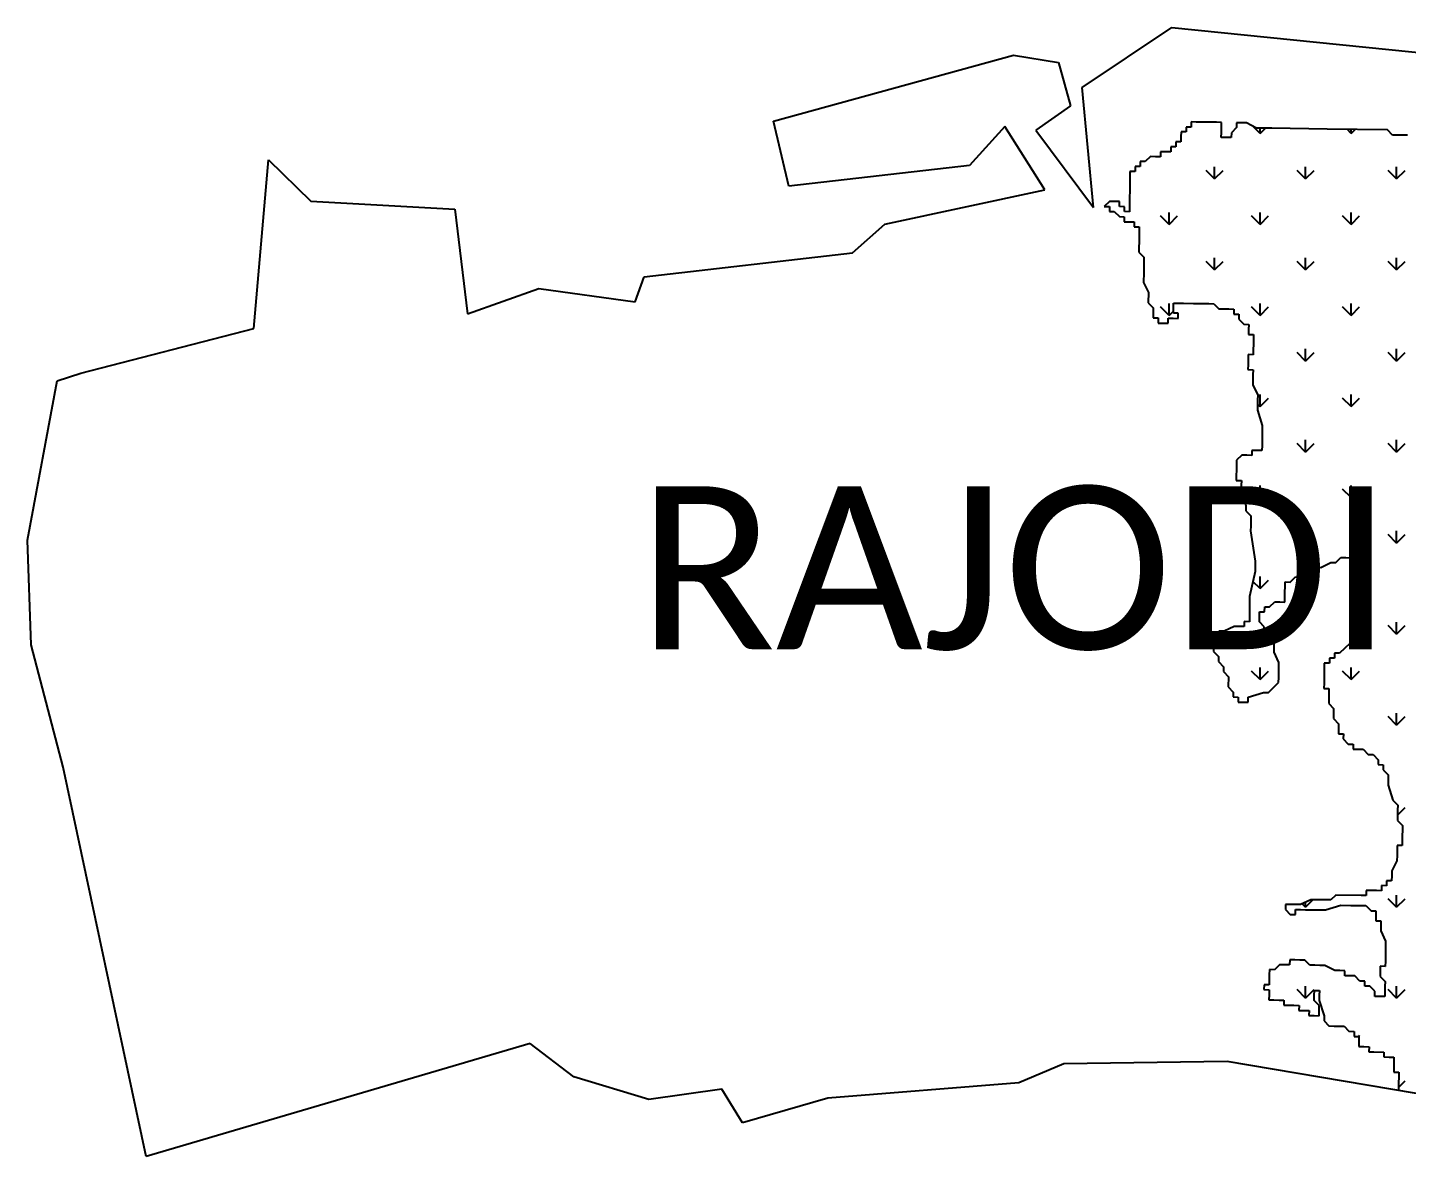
# Model space of a CAD drawing. Header units: metres. Extents: x 264592 to 266705, y 2149023 to 2150025.
# Drawn here: x 264592 to 265680, y 2149102 to 2149993 of the extents above; entities that cross this region are included whole.
import ezdxf

# ---------------------------------------------------------------- set-up
doc = ezdxf.new("R2010")
doc.units = ezdxf.units.M
for name, color, linetype in [('MANGROOVES', 112, 'Continuous'), ('village', 3, 'Continuous'), ('VILLAGE NAME', 250, 'Continuous')]:
    doc.layers.add(name, color=color, linetype=linetype)
doc.styles.add('MtXpl_Calibri', font='calibri.ttf')

msp = doc.modelspace()

# ---------------------------------------------------------------- linework, layer by layer
at = {"layer": 'MANGROOVES'}
for p, q in [((265513.8, 2149918.2), (265509.8, 2149918.3)), ((265509.8, 2149918.3), (265509.8, 2149914.3)), ((265517.8, 2149918.1), (265513.8, 2149918.2)), ((265521.7, 2149918.1), (265517.8, 2149918.1)), ((265525.7, 2149918), (265521.7, 2149918.1)), ((265529.7, 2149918), (265525.7, 2149918)), ((265533.7, 2149917.9), (265529.7, 2149918)), ((265533.6, 2149913.9), (265533.7, 2149917.9)), ((265545.6, 2149917.7), (265545.5, 2149913.8)), ((265549.6, 2149917.7), (265545.6, 2149917.7)), ((265553.5, 2149917.6), (265549.6, 2149917.7)), ((265561.4, 2149913.5), (265553.5, 2149917.6)), ((265501.7, 2149906.5), (265501.6, 2149902.5)), ((265501.8, 2149910.4), (265501.7, 2149906.5)), ((265505.7, 2149910.4), (265501.8, 2149910.4)), ((265505.8, 2149914.3), (265505.7, 2149910.4)), ((265509.8, 2149914.3), (265505.8, 2149914.3)), ((265533.5, 2149906), (265533.6, 2149910)), ((265537.5, 2149905.9), (265533.5, 2149906)), ((265533.6, 2149910), (265533.6, 2149913.9)), ((265541.4, 2149905.9), (265537.5, 2149905.9)), ((265541.5, 2149909.8), (265541.4, 2149905.9)), ((265545.5, 2149913.8), (265541.5, 2149909.8)), ((265565.4, 2149913.5), (265561.4, 2149913.5)), ((265569.4, 2149913.4), (265565.4, 2149913.5)), ((265573.4, 2149913.3), (265569.4, 2149913.4)), ((265617.1, 2149912.7), (265573.4, 2149913.3)), ((265664.8, 2149912), (265617.1, 2149912.7)), ((265668.7, 2149907.9), (265664.8, 2149912)), ((265672.7, 2149907.9), (265668.7, 2149907.9)), ((265676.6, 2149907.8), (265672.7, 2149907.9)), ((265680.6, 2149907.8), (265676.6, 2149907.8)), ((265497.6, 2149898.6), (265493.6, 2149898.6)), ((265493.6, 2149898.6), (265493.6, 2149894.6)), ((265497.7, 2149902.5), (265497.6, 2149898.6)), ((265501.6, 2149902.5), (265497.7, 2149902.5)), ((265469.6, 2149887), (265469.5, 2149883.1)), ((265473.6, 2149887), (265469.6, 2149887)), ((265477.6, 2149890.9), (265473.6, 2149887)), ((265481.6, 2149890.8), (265477.6, 2149890.9)), ((265485.6, 2149890.8), (265481.6, 2149890.8)), ((265489.6, 2149894.7), (265485.6, 2149894.8)), ((265485.6, 2149894.8), (265485.6, 2149890.8)), ((265493.6, 2149894.6), (265489.6, 2149894.7)), ((265461.5, 2149875.2), (265461.4, 2149871.3)), ((265465.5, 2149879.2), (265461.5, 2149879.2)), ((265461.5, 2149879.2), (265461.5, 2149875.2)), ((265465.6, 2149883.1), (265465.5, 2149879.2)), ((265469.5, 2149883.1), (265465.6, 2149883.1)), ((265461.3, 2149863.3), (265461.2, 2149859.3)), ((265461.4, 2149867.3), (265461.3, 2149863.3)), ((265461.4, 2149871.3), (265461.4, 2149867.3)), ((265445.3, 2149855.6), (265441.2, 2149851.7)), ((265441.2, 2149851.7), (265445.2, 2149851.6)), ((265445.2, 2149851.6), (265445.2, 2149847.6)), ((265449.3, 2149855.5), (265445.3, 2149855.6)), ((265453.2, 2149855.5), (265449.3, 2149855.5)), ((265453.2, 2149851.5), (265453.2, 2149855.5)), ((265457.1, 2149851.4), (265453.2, 2149851.5)), ((265461.2, 2149855.4), (265461.1, 2149851.4)), ((265461.2, 2149859.3), (265461.2, 2149855.4)), ((265445.2, 2149847.6), (265449.1, 2149847.6)), ((265449.1, 2149847.6), (265453.1, 2149843.6)), ((265453.1, 2149843.6), (265457, 2149843.5)), ((265457, 2149843.5), (265457, 2149839.5)), ((265457.1, 2149847.5), (265457.1, 2149851.4)), ((265461.1, 2149847.4), (265457.1, 2149847.5)), ((265461.1, 2149851.4), (265461.1, 2149847.4)), ((265457, 2149839.5), (265460.9, 2149839.5)), ((265460.9, 2149839.5), (265464.9, 2149839.4)), ((265464.9, 2149839.4), (265464.9, 2149835.4)), ((265464.9, 2149835.4), (265468.8, 2149835.4)), ((265468.8, 2149831.4), (265468.7, 2149823.4)), ((265468.8, 2149835.4), (265468.8, 2149831.4)), ((265468.6, 2149819.5), (265468.5, 2149815.5)), ((265468.7, 2149823.4), (265468.6, 2149819.5)), ((265468.5, 2149815.5), (265472.5, 2149811.5)), ((265472.5, 2149811.5), (265472.3, 2149799.5)), ((265472.3, 2149799.5), (265472.2, 2149791.6)), ((265472.2, 2149791.6), (265476, 2149783.6)), ((265476, 2149783.6), (265475.9, 2149775.6)), ((265475.9, 2149775.6), (265479.8, 2149771.6)), ((265495.7, 2149771.3), (265495.8, 2149775.3)), ((265495.8, 2149775.3), (265499.7, 2149775.3)), ((265479.8, 2149767.6), (265479.7, 2149763.6)), ((265479.8, 2149771.6), (265479.8, 2149767.6)), ((265495.7, 2149767.4), (265495.7, 2149771.3)), ((265499.6, 2149767.3), (265495.7, 2149767.4)), ((265499.6, 2149763.3), (265499.6, 2149767.3)), ((265499.7, 2149775.3), (265503.7, 2149775.2)), ((265503.7, 2149775.2), (265511.7, 2149775.1)), ((265511.7, 2149775.1), (265515.6, 2149775)), ((265515.6, 2149775), (265519.6, 2149775)), ((265519.6, 2149775), (265523.6, 2149774.9)), ((265523.6, 2149774.9), (265527.6, 2149774.8)), ((265527.6, 2149774.8), (265531.5, 2149770.8)), ((265531.5, 2149770.8), (265535.5, 2149770.8)), ((265535.5, 2149770.8), (265539.4, 2149770.7)), ((265539.4, 2149770.7), (265543.4, 2149770.6)), ((265543.4, 2149770.6), (265543.4, 2149766.7)), ((265543.4, 2149766.7), (265547.3, 2149766.6)), ((265547.3, 2149766.6), (265547.3, 2149762.6)), ((265479.7, 2149763.6), (265483.7, 2149763.6)), ((265483.7, 2149763.6), (265483.6, 2149759.6)), ((265483.6, 2149759.6), (265487.6, 2149759.5)), ((265487.6, 2149759.5), (265491.6, 2149759.5)), ((265491.6, 2149759.5), (265491.6, 2149763.4)), ((265491.6, 2149763.4), (265495.6, 2149763.4)), ((265495.6, 2149763.4), (265499.6, 2149763.3)), ((265547.3, 2149762.6), (265551.2, 2149758.6)), ((265551.2, 2149758.6), (265555.2, 2149758.5)), ((265555.1, 2149754.6), (265555, 2149750.6)), ((265555.2, 2149758.5), (265555.1, 2149754.6)), ((265555, 2149750.6), (265559, 2149750.5)), ((265559, 2149746.5), (265558.9, 2149742.6)), ((265559, 2149750.5), (265559, 2149746.5)), ((265554.8, 2149734.7), (265554.7, 2149730.7)), ((265558.8, 2149734.6), (265554.8, 2149734.7)), ((265558.9, 2149742.6), (265558.8, 2149738.6)), ((265558.8, 2149738.6), (265558.8, 2149734.6)), ((265554.7, 2149726.7), (265554.6, 2149722.8)), ((265554.6, 2149722.8), (265558.6, 2149722.7)), ((265554.7, 2149730.7), (265554.7, 2149726.7)), ((265558.6, 2149722.7), (265558.5, 2149718.7)), ((265558.5, 2149714.7), (265558.4, 2149710.8)), ((265558.4, 2149710.8), (265562.3, 2149702.8)), ((265558.5, 2149718.7), (265558.5, 2149714.7)), ((265562.3, 2149702.8), (265562.2, 2149698.8)), ((265562.2, 2149694.8), (265562.1, 2149690.8)), ((265562.1, 2149690.8), (265565.9, 2149678.8)), ((265562.2, 2149698.8), (265562.2, 2149694.8)), ((265565.9, 2149678.8), (265565.8, 2149670.9)), ((265565.8, 2149670.9), (265565.7, 2149666.9)), ((265565.7, 2149666.9), (265565.7, 2149662.9)), ((265557.7, 2149659.1), (265557.6, 2149655.1)), ((265561.6, 2149659), (265557.7, 2149659.1)), ((265565.6, 2149659), (265561.6, 2149659)), ((265565.7, 2149662.9), (265565.6, 2149659)), ((265545.6, 2149647.3), (265545.5, 2149643.4)), ((265549.7, 2149655.2), (265545.6, 2149651.3)), ((265545.6, 2149651.3), (265545.6, 2149647.3)), ((265553.6, 2149655.2), (265549.7, 2149655.2)), ((265557.6, 2149655.1), (265553.6, 2149655.2)), ((265545.5, 2149643.4), (265545.4, 2149639.4)), ((265545.4, 2149639.4), (265545.4, 2149635.4)), ((265545.4, 2149635.4), (265549.4, 2149635.3)), ((265549.4, 2149635.3), (265549.3, 2149631.4)), ((265549.3, 2149631.4), (265553, 2149615.4)), ((265553, 2149615.4), (265553, 2149611.4)), ((265553, 2149611.4), (265556.9, 2149607.4)), ((265556.9, 2149607.4), (265556.8, 2149603.4)), ((265556.8, 2149603.4), (265556.8, 2149599.4)), ((265556.8, 2149599.4), (265556.7, 2149595.5)), ((265556.7, 2149595.5), (265560.3, 2149571.6)), ((265560.3, 2149571.6), (265560.3, 2149567.6)), ((265612, 2149566.8), (265620, 2149570.7)), ((265620, 2149570.7), (265623.9, 2149570.6)), ((265623.9, 2149570.6), (265628, 2149574.5)), ((265628, 2149574.5), (265631.9, 2149574.5)), ((265631.9, 2149574.5), (265635.9, 2149574.4)), ((265635.9, 2149570.4), (265635.8, 2149566.5)), ((265635.9, 2149574.4), (265635.9, 2149570.4)), ((265560.2, 2149563.6), (265555.9, 2149543.8)), ((265560.3, 2149567.6), (265560.2, 2149563.6)), ((265587.9, 2149555.2), (265592, 2149559.2)), ((265592, 2149559.2), (265595.9, 2149559.1)), ((265595.9, 2149559.1), (265599.9, 2149559)), ((265599.9, 2149559), (265600, 2149563)), ((265600, 2149563), (265603.9, 2149563)), ((265603.9, 2149563), (265604, 2149566.9)), ((265604, 2149566.9), (265608, 2149566.9)), ((265608, 2149566.9), (265612, 2149566.8)), ((265635.7, 2149558.5), (265635.6, 2149554.5)), ((265635.8, 2149566.5), (265635.7, 2149562.5)), ((265635.7, 2149562.5), (265635.7, 2149558.5)), ((265583.8, 2149547.4), (265583.9, 2149551.3)), ((265583.8, 2149543.4), (265583.8, 2149547.4)), ((265583.9, 2149551.3), (265584, 2149555.3)), ((265584, 2149555.3), (265587.9, 2149555.2)), ((265635.6, 2149550.6), (265635.5, 2149546.6)), ((265635.6, 2149554.5), (265635.6, 2149550.6)), ((265555.9, 2149539.8), (265555.8, 2149531.9)), ((265555.9, 2149543.8), (265555.9, 2149539.8)), ((265571.7, 2149535.6), (265575.8, 2149539.5)), ((265575.8, 2149539.5), (265579.7, 2149539.5)), ((265579.7, 2149539.5), (265583.7, 2149539.4)), ((265583.7, 2149539.4), (265583.8, 2149543.4)), ((265635.5, 2149546.6), (265635.4, 2149542.6)), ((265635.4, 2149542.6), (265639.2, 2149530.6)), ((265555.8, 2149531.9), (265555.7, 2149527.9)), ((265555.7, 2149527.9), (265555.7, 2149523.9)), ((265563.6, 2149523.8), (265563.7, 2149527.8)), ((265563.7, 2149527.8), (265563.7, 2149531.7)), ((265563.7, 2149531.7), (265567.7, 2149531.7)), ((265567.7, 2149531.7), (265567.8, 2149535.7)), ((265567.8, 2149535.7), (265571.7, 2149535.6)), ((265639.2, 2149526.7), (265639.1, 2149522.7)), ((265639.2, 2149530.6), (265639.2, 2149526.7)), ((265531.7, 2149516.3), (265531.6, 2149512.3)), ((265535.7, 2149516.3), (265531.7, 2149516.3)), ((265543.7, 2149520.1), (265535.7, 2149516.3)), ((265547.6, 2149520.1), (265543.7, 2149520.1)), ((265551.6, 2149520), (265547.6, 2149520.1)), ((265551.7, 2149524), (265551.6, 2149520)), ((265555.7, 2149523.9), (265551.7, 2149524)), ((265567.5, 2149519.8), (265563.6, 2149523.8)), ((265567.5, 2149515.8), (265567.5, 2149519.8)), ((265571.4, 2149515.7), (265567.5, 2149515.8)), ((265571.4, 2149511.8), (265571.4, 2149515.7)), ((265639, 2149514.7), (265635, 2149510.8)), ((265639.1, 2149518.7), (265639, 2149514.7)), ((265639.1, 2149522.7), (265639.1, 2149518.7)), ((265527.6, 2149508.4), (265527.5, 2149504.4)), ((265527.5, 2149504.4), (265527.5, 2149500.5)), ((265527.7, 2149512.4), (265527.6, 2149508.4)), ((265531.6, 2149512.3), (265527.7, 2149512.4)), ((265575.4, 2149511.7), (265571.4, 2149511.8)), ((265575.2, 2149503.7), (265575.3, 2149507.7)), ((265575.2, 2149499.8), (265575.2, 2149503.7)), ((265575.3, 2149507.7), (265575.4, 2149511.7)), ((265634.9, 2149506.8), (265630.9, 2149502.9)), ((265635, 2149510.8), (265634.9, 2149506.8)), ((265527.5, 2149500.5), (265531.4, 2149496.4)), ((265531.4, 2149496.4), (265531.3, 2149492.5)), ((265531.3, 2149492.5), (265535.2, 2149488.4)), ((265579, 2149491.8), (265575.2, 2149499.8)), ((265622.8, 2149495.1), (265618.8, 2149495.1)), ((265618.8, 2149495.1), (265618.8, 2149491.2)), ((265622.9, 2149499.1), (265622.8, 2149495.1)), ((265626.8, 2149499), (265622.9, 2149499.1)), ((265630.9, 2149502.9), (265626.8, 2149499)), ((265535.2, 2149488.4), (265535.2, 2149484.5)), ((265535.2, 2149484.5), (265539.1, 2149480.4)), ((265578.9, 2149479.8), (265579, 2149487.8)), ((265579, 2149487.8), (265579, 2149491.8)), ((265614.7, 2149483.3), (265614.6, 2149479.3)), ((265614.8, 2149491.2), (265614.7, 2149487.3)), ((265614.7, 2149487.3), (265614.7, 2149483.3)), ((265618.8, 2149491.2), (265614.8, 2149491.2)), ((265539.1, 2149480.4), (265539, 2149472.5)), ((265539, 2149472.5), (265542.9, 2149468.4)), ((265570.7, 2149468), (265574.8, 2149471.9)), ((265574.8, 2149471.9), (265578.8, 2149475.9)), ((265578.8, 2149475.9), (265578.9, 2149479.8)), ((265614.6, 2149475.3), (265614.5, 2149471.3)), ((265614.5, 2149471.3), (265618.5, 2149471.3)), ((265614.6, 2149479.3), (265614.6, 2149475.3)), ((265618.5, 2149471.3), (265618.4, 2149467.3)), ((265542.9, 2149468.4), (265542.8, 2149464.5)), ((265542.8, 2149464.5), (265546.8, 2149464.4)), ((265546.8, 2149464.4), (265546.8, 2149460.4)), ((265546.8, 2149460.4), (265550.7, 2149460.4)), ((265550.7, 2149460.4), (265554.7, 2149460.3)), ((265554.7, 2149460.3), (265554.8, 2149464.3)), ((265554.8, 2149464.3), (265566.8, 2149468.1)), ((265566.8, 2149468.1), (265570.7, 2149468)), ((265618.4, 2149463.3), (265618.3, 2149459.4)), ((265618.4, 2149467.3), (265618.4, 2149463.3)), ((265618.3, 2149459.4), (265622.2, 2149455.3)), ((265622.2, 2149451.4), (265622.1, 2149447.4)), ((265622.2, 2149455.3), (265622.2, 2149451.4)), ((265622.1, 2149447.4), (265626, 2149443.3)), ((265626, 2149439.4), (265625.9, 2149435.4)), ((265626, 2149443.3), (265626, 2149439.4)), ((265625.9, 2149435.4), (265629.9, 2149435.3)), ((265629.9, 2149435.3), (265629.8, 2149431.4)), ((265629.8, 2149431.4), (265633.7, 2149427.3)), ((265633.7, 2149427.3), (265637.7, 2149427.3)), ((265637.7, 2149427.3), (265637.7, 2149423.3)), ((265637.7, 2149423.3), (265641.6, 2149423.2)), ((265641.6, 2149423.2), (265645.6, 2149423.2)), ((265645.6, 2149423.2), (265649.5, 2149419.1)), ((265649.5, 2149419.1), (265653.5, 2149419.1)), ((265653.5, 2149419.1), (265657.4, 2149415)), ((265657.4, 2149415), (265657.4, 2149411.1)), ((265657.4, 2149411.1), (265661.3, 2149411)), ((265661.3, 2149411), (265661.3, 2149407)), ((265661.3, 2149407), (265665.2, 2149403)), ((265665.2, 2149403), (265665.1, 2149399)), ((265665.1, 2149399), (265665.1, 2149395)), ((265665.1, 2149395), (265668.9, 2149383.1)), ((265668.9, 2149383.1), (265672.8, 2149379)), ((265672.8, 2149379), (265672.7, 2149375.1)), ((265672.7, 2149375.1), (265672.7, 2149371.1)), ((265672.7, 2149371.1), (265672.6, 2149367.1)), ((265672.6, 2149367.1), (265676.5, 2149363.1)), ((265676.5, 2149363.1), (265676.5, 2149359.1)), ((265676.4, 2149355.1), (265676.3, 2149351.1)), ((265676.3, 2149351.1), (265676.3, 2149347.2)), ((265676.5, 2149359.1), (265676.4, 2149355.1)), ((265672.3, 2149347.2), (265672.2, 2149343.2)), ((265672.2, 2149343.2), (265672.2, 2149339.3)), ((265676.3, 2149347.2), (265672.3, 2149347.2)), ((265672.1, 2149335.3), (265668, 2149327.4)), ((265672.2, 2149339.3), (265672.1, 2149335.3)), ((265667.9, 2149319.5), (265663.9, 2149319.5)), ((265663.9, 2149319.5), (265663.9, 2149315.5)), ((265668, 2149323.4), (265667.9, 2149319.5)), ((265668, 2149327.4), (265668, 2149323.4)), ((265624, 2149308.2), (265620, 2149304.3)), ((265643.9, 2149307.9), (265624, 2149308.2)), ((265647.9, 2149307.8), (265643.9, 2149307.9)), ((265651.9, 2149311.7), (265647.9, 2149311.8)), ((265647.9, 2149311.8), (265647.9, 2149307.8)), ((265655.9, 2149311.7), (265651.9, 2149311.7)), ((265659.9, 2149311.6), (265655.9, 2149311.7)), ((265663.9, 2149315.5), (265659.9, 2149315.6)), ((265659.9, 2149315.6), (265659.9, 2149311.6)), ((265584.2, 2149300.8), (265584.1, 2149296.8)), ((265584.1, 2149296.8), (265588, 2149292.8)), ((265588.1, 2149300.8), (265584.2, 2149300.8)), ((265592.1, 2149300.7), (265588.1, 2149300.8)), ((265592, 2149292.7), (265592, 2149296.7)), ((265592, 2149296.7), (265596, 2149296.7)), ((265596.1, 2149300.6), (265592.1, 2149300.7)), ((265596, 2149296.7), (265600, 2149296.6)), ((265604.1, 2149304.5), (265596.1, 2149300.6)), ((265600, 2149296.6), (265611.9, 2149296.4)), ((265616, 2149304.3), (265604.1, 2149304.5)), ((265615.9, 2149296.4), (265627.9, 2149300.2)), ((265620, 2149304.3), (265616, 2149304.3)), ((265627.9, 2149300.2), (265635.8, 2149300)), ((265635.8, 2149300), (265639.8, 2149300)), ((265639.8, 2149300), (265643.8, 2149299.9)), ((265643.8, 2149299.9), (265647.7, 2149299.9)), ((265647.7, 2149299.9), (265651.7, 2149295.8)), ((265588, 2149292.8), (265592, 2149292.7)), ((265611.9, 2149296.4), (265615.9, 2149296.4)), ((265651.7, 2149295.8), (265655.6, 2149295.8)), ((265655.6, 2149291.8), (265655.5, 2149287.8)), ((265655.5, 2149287.8), (265659.5, 2149287.8)), ((265655.6, 2149295.8), (265655.6, 2149291.8)), ((265659.5, 2149287.8), (265659.4, 2149283.8)), ((265659.4, 2149283.8), (265659.4, 2149279.8)), ((265659.4, 2149279.8), (265663.2, 2149271.8)), ((265663.2, 2149267.8), (265663.1, 2149263.9)), ((265663.2, 2149271.8), (265663.2, 2149267.8)), ((265579.5, 2149253.2), (265575.4, 2149249.2)), ((265583.4, 2149253.1), (265579.5, 2149253.2)), ((265587.4, 2149253), (265583.4, 2149253.1)), ((265587.5, 2149257), (265587.4, 2149253)), ((265591.5, 2149257), (265587.5, 2149257)), ((265595.4, 2149256.9), (265591.5, 2149257)), ((265599.4, 2149256.8), (265595.4, 2149256.9)), ((265603.3, 2149252.8), (265599.4, 2149256.8)), ((265663, 2149255.9), (265662.9, 2149251.9)), ((265663.1, 2149259.9), (265663, 2149255.9)), ((265663.1, 2149263.9), (265663.1, 2149259.9)), ((265571.4, 2149245.3), (265571.3, 2149241.4)), ((265571.5, 2149249.3), (265571.4, 2149245.3)), ((265575.4, 2149249.2), (265571.5, 2149249.3)), ((265607.3, 2149252.8), (265603.3, 2149252.8)), ((265611.3, 2149252.7), (265607.3, 2149252.8)), ((265615.2, 2149252.6), (265611.3, 2149252.7)), ((265623.1, 2149248.5), (265615.2, 2149252.6)), ((265627.1, 2149248.5), (265623.1, 2149248.5)), ((265631.1, 2149248.4), (265627.1, 2149248.5)), ((265631, 2149244.4), (265631.1, 2149248.4)), ((265635, 2149244.4), (265631, 2149244.4)), ((265639, 2149244.3), (265635, 2149244.4)), ((265642.9, 2149240.3), (265639, 2149244.3)), ((265658.9, 2149248), (265658.8, 2149244)), ((265658.8, 2149244), (265662.8, 2149240)), ((265659, 2149252), (265658.9, 2149248)), ((265662.9, 2149251.9), (265659, 2149252)), ((265567.3, 2149237.4), (265567.2, 2149233.5)), ((265567.2, 2149233.5), (265571.2, 2149233.4)), ((265571.3, 2149237.4), (265567.3, 2149237.4)), ((265571.2, 2149233.4), (265571.2, 2149229.4)), ((265571.3, 2149241.4), (265571.3, 2149237.4)), ((265606.9, 2149228.9), (265607, 2149232.9)), ((265607, 2149232.9), (265611, 2149232.8)), ((265611, 2149232.8), (265610.9, 2149228.8)), ((265646.9, 2149240.2), (265642.9, 2149240.3)), ((265646.8, 2149236.3), (265646.9, 2149240.2)), ((265650.8, 2149236.2), (265646.8, 2149236.3)), ((265654.7, 2149232.2), (265650.8, 2149236.2)), ((265654.6, 2149228.2), (265654.7, 2149232.2)), ((265662.7, 2149236), (265662.6, 2149232)), ((265662.6, 2149232), (265662.6, 2149228.1)), ((265662.8, 2149240), (265662.7, 2149236)), ((265571.2, 2149229.4), (265571.1, 2149225.5)), ((265571.1, 2149225.5), (265575.1, 2149225.4)), ((265575.1, 2149225.4), (265579.1, 2149225.3)), ((265579.1, 2149225.3), (265583, 2149225.3)), ((265583, 2149225.3), (265583, 2149221.3)), ((265583, 2149221.3), (265586.9, 2149221.2)), ((265586.9, 2149221.2), (265590.9, 2149221.2)), ((265590.9, 2149221.2), (265594.9, 2149221.1)), ((265594.9, 2149221.1), (265594.8, 2149217.1)), ((265606.9, 2149224.9), (265606.9, 2149228.9)), ((265610.8, 2149220.9), (265606.9, 2149224.9)), ((265610.7, 2149216.9), (265610.8, 2149220.9)), ((265610.9, 2149228.8), (265610.9, 2149224.9)), ((265610.9, 2149224.9), (265614.7, 2149212.9)), ((265658.6, 2149228.1), (265654.6, 2149228.2)), ((265662.6, 2149228.1), (265658.6, 2149228.1)), ((265594.8, 2149217.1), (265598.8, 2149217.1)), ((265598.8, 2149217.1), (265602.8, 2149217)), ((265602.8, 2149217), (265602.7, 2149213.1)), ((265602.7, 2149213.1), (265606.7, 2149213)), ((265606.7, 2149213), (265610.7, 2149212.9)), ((265610.7, 2149212.9), (265610.7, 2149216.9)), ((265614.7, 2149212.9), (265614.6, 2149208.9)), ((265614.6, 2149208.9), (265618.5, 2149204.9)), ((265618.5, 2149204.9), (265622.5, 2149204.8)), ((265622.5, 2149204.8), (265630.4, 2149204.7)), ((265630.4, 2149204.7), (265634.3, 2149200.7)), ((265634.3, 2149200.7), (265638.3, 2149200.6)), ((265638.3, 2149200.6), (265638.3, 2149196.6)), ((265638.3, 2149196.6), (265642.2, 2149196.6)), ((265642.2, 2149192.6), (265642.1, 2149188.6)), ((265642.1, 2149188.6), (265646.1, 2149188.6)), ((265642.2, 2149196.6), (265642.2, 2149192.6)), ((265646.1, 2149188.6), (265650.1, 2149188.5)), ((265650.1, 2149188.5), (265650, 2149184.5)), ((265650, 2149184.5), (265654, 2149184.5)), ((265654, 2149184.5), (265661.9, 2149184.3)), ((265661.9, 2149184.3), (265661.9, 2149180.4)), ((265661.9, 2149180.4), (265665.9, 2149180.3)), ((265665.9, 2149180.3), (265669.8, 2149180.2)), ((265669.8, 2149180.2), (265669.8, 2149176.3)), ((265669.8, 2149176.3), (265669.7, 2149172.3)), ((265669.7, 2149172.3), (265669.7, 2149168.3)), ((265669.7, 2149168.3), (265673.6, 2149168.3)), ((265673.6, 2149168.3), (265673.6, 2149164.3)), ((265673.5, 2149160.3), (265673.4, 2149156.3)), ((265673.4, 2149156.3), (265673.4, 2149154)), ((265673.6, 2149164.3), (265673.5, 2149160.3))]:
    msp.add_line(p, q, dxfattribs=at)
at = {"layer": 'MANGROOVES', "linetype": 'Continuous'}
for p, q in [((265564.1, 2149909.2), (265558.1, 2149915.2)), ((265564.1, 2149909.2), (265564.1, 2149913.5)), ((265564.1, 2149909.2), (265568.3, 2149913.4)), ((265636, 2149909.2), (265632.8, 2149912.5)), ((265636, 2149909.2), (265636, 2149912.4)), ((265636, 2149909.2), (265639.1, 2149912.4)), ((265461.5, 2149878.5), (265462.3, 2149879.2)), ((265528.2, 2149873.3), (265521.5, 2149880.1)), ((265528.2, 2149873.3), (265528.2, 2149882.8)), ((265528.2, 2149873.3), (265534.9, 2149880.1)), ((265600.1, 2149873.3), (265593.3, 2149880.1)), ((265600.1, 2149873.3), (265600.1, 2149882.8)), ((265600.1, 2149873.3), (265606.8, 2149880.1)), ((265671.9, 2149873.3), (265665.2, 2149880.1)), ((265671.9, 2149873.3), (265671.9, 2149882.8)), ((265671.9, 2149873.3), (265678.6, 2149880.1)), ((265492.3, 2149837.4), (265485.6, 2149844.1)), ((265492.3, 2149837.4), (265492.3, 2149846.9)), ((265492.3, 2149837.4), (265499, 2149844.1)), ((265564.1, 2149837.4), (265557.4, 2149844.1)), ((265564.1, 2149837.4), (265564.1, 2149846.9)), ((265564.1, 2149837.4), (265570.9, 2149844.1)), ((265636, 2149837.4), (265629.2, 2149844.1)), ((265636, 2149837.4), (265636, 2149846.9)), ((265636, 2149837.4), (265642.7, 2149844.1)), ((265528.2, 2149801.5), (265521.5, 2149808.2)), ((265528.2, 2149801.5), (265528.2, 2149811)), ((265528.2, 2149801.5), (265534.9, 2149808.2)), ((265600.1, 2149801.5), (265593.3, 2149808.2)), ((265600.1, 2149801.5), (265600.1, 2149811)), ((265600.1, 2149801.5), (265606.8, 2149808.2)), ((265671.9, 2149801.5), (265665.2, 2149808.2)), ((265671.9, 2149801.5), (265671.9, 2149811)), ((265671.9, 2149801.5), (265678.6, 2149808.2)), ((265492.3, 2149765.6), (265485.6, 2149772.3)), ((265492.3, 2149765.6), (265492.3, 2149775.1)), ((265492.3, 2149765.6), (265495.7, 2149768.9)), ((265564.1, 2149765.6), (265557.4, 2149772.3)), ((265564.1, 2149765.6), (265564.1, 2149775.1)), ((265564.1, 2149765.6), (265570.9, 2149772.3)), ((265636, 2149765.6), (265629.2, 2149772.3)), ((265636, 2149765.6), (265636, 2149775.1)), ((265636, 2149765.6), (265642.7, 2149772.3)), ((265600.1, 2149729.6), (265593.3, 2149736.4)), ((265600.1, 2149729.6), (265600.1, 2149739.2)), ((265600.1, 2149729.6), (265606.8, 2149736.4)), ((265671.9, 2149729.6), (265665.2, 2149736.4)), ((265671.9, 2149729.6), (265671.9, 2149739.2)), ((265671.9, 2149729.6), (265678.6, 2149736.4)), ((265564.1, 2149693.7), (265564.1, 2149703.2)), ((265564.1, 2149693.7), (265570.9, 2149700.4)), ((265636, 2149693.7), (265629.2, 2149700.4)), ((265636, 2149693.7), (265636, 2149703.2)), ((265636, 2149693.7), (265642.7, 2149700.4)), ((265564.1, 2149693.7), (265562.2, 2149695.7)), ((265600.1, 2149657.8), (265600.1, 2149667.3)), ((265671.9, 2149657.8), (265671.9, 2149667.3)), ((265600.1, 2149657.8), (265593.3, 2149664.5)), ((265600.1, 2149657.8), (265606.8, 2149664.5)), ((265671.9, 2149657.8), (265665.2, 2149664.5)), ((265671.9, 2149657.8), (265678.6, 2149664.5)), ((265564.1, 2149621.9), (265557.4, 2149628.6)), ((265564.1, 2149621.9), (265564.1, 2149631.4)), ((265564.1, 2149621.9), (265570.9, 2149628.6)), ((265636, 2149621.9), (265629.2, 2149628.6)), ((265636, 2149621.9), (265636, 2149631.4)), ((265636, 2149621.9), (265642.7, 2149628.6)), ((265600.1, 2149585.9), (265593.3, 2149592.7)), ((265600.1, 2149585.9), (265600.1, 2149595.5)), ((265600.1, 2149585.9), (265606.8, 2149592.7)), ((265671.9, 2149585.9), (265665.2, 2149592.7)), ((265671.9, 2149585.9), (265671.9, 2149595.5)), ((265671.9, 2149585.9), (265678.6, 2149592.7)), ((265564.1, 2149550), (265564.1, 2149559.6)), ((265636, 2149550), (265636, 2149559.6)), ((265564.1, 2149550), (265558.5, 2149555.7)), ((265564.1, 2149550), (265570.9, 2149556.8)), ((265636, 2149550), (265635.6, 2149550.4)), ((265636, 2149550), (265642.7, 2149556.8)), ((265671.9, 2149514.1), (265665.2, 2149520.8)), ((265671.9, 2149514.1), (265671.9, 2149523.6)), ((265671.9, 2149514.1), (265678.6, 2149520.8)), ((265564.1, 2149478.2), (265557.4, 2149484.9)), ((265564.1, 2149478.2), (265564.1, 2149487.7)), ((265564.1, 2149478.2), (265570.9, 2149484.9)), ((265636, 2149478.2), (265629.2, 2149484.9)), ((265636, 2149478.2), (265636, 2149487.7)), ((265636, 2149478.2), (265642.7, 2149484.9)), ((265671.9, 2149442.3), (265665.2, 2149449)), ((265671.9, 2149442.3), (265671.9, 2149451.8)), ((265671.9, 2149442.3), (265678.6, 2149449)), ((265671.9, 2149379.9), (265671.9, 2149379.9)), ((265672.7, 2149371.2), (265678.6, 2149377.2)), ((265671.9, 2149298.6), (265671.9, 2149308.1)), ((265600.1, 2149298.6), (265597.4, 2149301.3)), ((265600.1, 2149298.6), (265605.9, 2149304.5)), ((265600.1, 2149298.6), (265600.1, 2149302.6)), ((265671.9, 2149298.6), (265665.2, 2149305.3)), ((265671.9, 2149298.6), (265678.6, 2149305.3)), ((265600.1, 2149226.7), (265593.3, 2149233.5)), ((265600.1, 2149226.7), (265600.1, 2149236.3)), ((265600.1, 2149226.7), (265606.8, 2149233.5)), ((265671.9, 2149226.7), (265665.2, 2149233.5)), ((265671.9, 2149226.7), (265671.9, 2149236.3)), ((265671.9, 2149226.7), (265678.6, 2149233.5)), ((265641.7, 2149196.6), (265642.7, 2149197.6)), ((265673.5, 2149156.4), (265678.6, 2149161.6))]:
    msp.add_line(p, q, dxfattribs=at)
at = {"layer": 'village'}
for p, q in [((265423.8, 2149945.4), (265494.5, 2149992.8)), ((265494.5, 2149992.8), (265878.1, 2149953.9)), ((265180.2, 2149918.8), (265369.6, 2149971.1)), ((265369.6, 2149971.1), (265405.2, 2149965.1)), ((265405.2, 2149965.1), (265414.6, 2149931.1)), ((265432.8, 2149850.7), (265423.8, 2149945.4)), ((265414.6, 2149931.1), (265387.3, 2149911.7)), ((265192.2, 2149867.6), (265180.2, 2149918.8)), ((265362.8, 2149914.6), (265334.9, 2149884)), ((265394.2, 2149864.8), (265362.8, 2149914.6)), ((265387.3, 2149911.7), (265432.8, 2149850.7)), ((264770.2, 2149755.3), (264781.7, 2149888.3)), ((264781.7, 2149888.3), (264815, 2149855.7)), ((265334.9, 2149884), (265192.2, 2149867.6)), ((265268, 2149837.6), (265394.2, 2149864.8)), ((264815, 2149855.7), (264928.6, 2149849.4)), ((264928.6, 2149849.4), (264938.7, 2149766.9)), ((265242.5, 2149815.1), (265268, 2149837.6)), ((265078, 2149796), (265242.5, 2149815.1)), ((264938.7, 2149766.9), (264995, 2149786.9)), ((264995, 2149786.9), (265071, 2149776.3)), ((265071, 2149776.3), (265078, 2149796)), ((264633.7, 2149720.1), (264770.2, 2149755.3)), ((264591.6, 2149588.3), (264614.9, 2149714.1)), ((264614.9, 2149714.1), (264633.7, 2149720.1)), ((264594.3, 2149505.7), (264591.6, 2149588.3)), ((264619.7, 2149409.2), (264594.3, 2149505.7)), ((264685.1, 2149101.9), (264619.7, 2149409.2)), ((264988.3, 2149191.1), (264685.1, 2149101.9)), ((265022.5, 2149164.7), (264988.3, 2149191.1)), ((265409.4, 2149174.9), (265373.7, 2149160.1)), ((265538.2, 2149176.8), (265409.4, 2149174.9)), ((265751, 2149140.8), (265538.2, 2149176.8)), ((265081.9, 2149146.7), (265022.5, 2149164.7)), ((265139.4, 2149155.1), (265081.9, 2149146.7)), ((265155.8, 2149128.4), (265139.4, 2149155.1)), ((265373.7, 2149160.1), (265223, 2149147.9)), ((265223, 2149147.9), (265155.8, 2149128.4))]:
    msp.add_line(p, q, dxfattribs=at)

# ---------------------------------------------------------------- texts
at = {"layer": 'VILLAGE NAME', "style": 'MtXpl_Calibri'}
msp.add_text('RAJODI', height=128.65, dxfattribs=at).set_placement((265073.1, 2149502.2))

doc.saveas('drawing.dxf')
